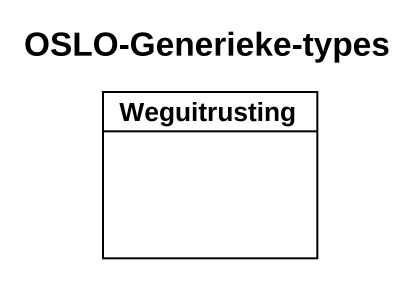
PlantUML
@startuml
title OSLO-Generieke-types
hide circle
hide empty members
class Weguitrusting #FFFFFF
@enduml
